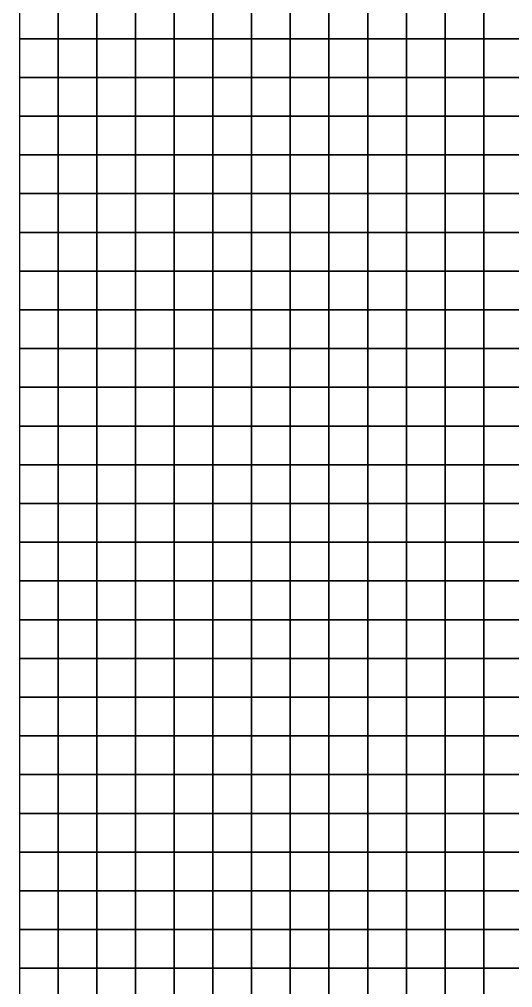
# Model space of a CAD drawing. Extents: x -32000 to 32000, y -32000 to 32000.
# Drawn here: x -32000 to -23843, y -15680 to 320 of the extents above; entities that cross this region are included whole.
import ezdxf

# ---------------------------------------------------------------- set-up
doc = ezdxf.new("R2010")
doc.units = 0

msp = doc.modelspace()

# ---------------------------------------------------------------- linework, layer by layer
at = {"color": 1}
for points in [[(-32000, 0, 3988.5078), (-31360, 0, 3860.3215), (-31360, 640, 4373.2383), (-32000, 640, 4660.1929)], [(-31360, 0, 3860.3215), (-30720, 0, 3656.6611), (-30720, 640, 3991.9448), (-31360, 640, 4373.2383)], [(-30720, 0, 3656.6611), (-30080, 0, 3662.1699), (-30080, 640, 3870.2434), (-30720, 640, 3991.9448)], [(-30080, 0, 3662.1699), (-29440, 0, 3561.5017), (-29440, 640, 3644.8276), (-30080, 640, 3870.2434)], [(-29440, 0, 3561.5017), (-28800, 0, 3408.6128), (-28800, 640, 3483.8933), (-29440, 640, 3644.8276)], [(-28800, 0, 3408.6128), (-28160, 0, 3344.519), (-28160, 640, 3305.593), (-28800, 640, 3483.8933)], [(-28160, 0, 3344.519), (-27520, 0, 3115.9512), (-27520, 640, 2967.0671), (-28160, 640, 3305.593)], [(-27520, 0, 3115.9512), (-26880, 0, 3010.741), (-26880, 640, 2861.1995), (-27520, 640, 2967.0671)], [(-26880, 0, 3010.741), (-26240, 0, 3008.8374), (-26240, 640, 2889.8494), (-26880, 640, 2861.1995)], [(-26240, 0, 3008.8374), (-25600, 0, 2837.9583), (-25600, 640, 2814.292), (-26240, 640, 2889.8494)], [(-25600, 0, 2837.9583), (-24960, 0, 2777.8643), (-24960, 640, 2774.6643), (-25600, 640, 2814.292)], [(-24960, 0, 2777.8643), (-24320, 0, 2776.5388), (-24320, 640, 2773.3389), (-24960, 640, 2774.6643)], [(-24320, 0, 2776.5388), (-23680, 0, 2775.2131), (-23680, 640, 2772.0132), (-24320, 640, 2773.3389)], [(-32000, -640.002, 3695.5083), (-31360, -640.002, 3654.7866), (-31360, 0, 3860.3215), (-32000, 0, 3988.5078)], [(-31360, -640.002, 3654.7866), (-30720, -640.002, 3653.4614), (-30720, 0, 3656.6611), (-31360, 0, 3860.3215)], [(-30720, -640.002, 3653.4614), (-30080, -640.002, 3677.2771), (-30080, 0, 3662.1699), (-30720, 0, 3656.6611)], [(-30080, -640.002, 3677.2771), (-29440, -640.002, 3686.3762), (-29440, 0, 3561.5017), (-30080, 0, 3662.1699)], [(-29440, -640.002, 3686.3762), (-28800, -640.002, 3525.8206), (-28800, 0, 3408.6128), (-29440, 0, 3561.5017)], [(-28800, -640.002, 3525.8206), (-28160, -640.002, 3528.407), (-28160, 0, 3344.519), (-28800, 0, 3408.6128)], [(-28160, -640.002, 3528.407), (-27520, -640.002, 3370.3533), (-27520, 0, 3115.9512), (-28160, 0, 3344.519)], [(-27520, -640.002, 3370.3533), (-26880, -640.002, 3143.2263), (-26880, 0, 3010.741), (-27520, 0, 3115.9512)], [(-26880, -640.002, 3143.2263), (-26240, -640.002, 3061.5928), (-26240, 0, 3008.8374), (-26880, 0, 3010.741)], [(-26240, -640.002, 3061.5928), (-25600, -640.002, 2858.5781), (-25600, 0, 2837.9583), (-26240, 0, 3008.8374)], [(-25600, -640.002, 2858.5781), (-24960, -640.002, 2781.0642), (-24960, 0, 2777.8643), (-25600, 0, 2837.9583)], [(-24960, -640.002, 2781.0642), (-24320, -640.002, 2779.7385), (-24320, 0, 2776.5388), (-24960, 0, 2777.8643)], [(-24320, -640.002, 2779.7385), (-23680, -640.002, 2778.4131), (-23680, 0, 2775.2131), (-24320, 0, 2776.5388)], [(-32000, -1280, 3772.0154), (-31360, -1280, 3677.3818), (-31360, -640.002, 3654.7866), (-32000, -640.002, 3695.5083)], [(-31360, -1280, 3677.3818), (-30720, -1280, 3650.2612), (-30720, -640.002, 3653.4614), (-31360, -640.002, 3654.7866)], [(-30720, -1280, 3650.2612), (-30080, -1280, 3689.8833), (-30080, -640.002, 3677.2771), (-30720, -640.002, 3653.4614)], [(-30080, -1280, 3689.8833), (-29440, -1280, 3629.7588), (-29440, -640.002, 3686.3762), (-30080, -640.002, 3677.2771)], [(-29440, -1280, 3629.7588), (-28800, -1280, 3541.209), (-28800, -640.002, 3525.8206), (-29440, -640.002, 3686.3762)], [(-28800, -1280, 3541.209), (-28160, -1280, 3548.356), (-28160, -640.002, 3528.407), (-28800, -640.002, 3525.8206)], [(-28160, -1280, 3548.356), (-27520, -1280, 3457.2144), (-27520, -640.002, 3370.3533), (-28160, -640.002, 3528.407)], [(-27520, -1280, 3457.2144), (-26880, -1280, 3214.866), (-26880, -640.002, 3143.2263), (-27520, -640.002, 3370.3533)], [(-26880, -1280, 3214.866), (-26240, -1280, 3112.9067), (-26240, -640.002, 3061.5928), (-26880, -640.002, 3143.2263)], [(-26240, -1280, 3112.9067), (-25600, -1280, 2929.2542), (-25600, -640.002, 2858.5781), (-26240, -640.002, 3061.5928)], [(-25600, -1280, 2929.2542), (-24960, -1280, 2784.2642), (-24960, -640.002, 2781.0642), (-25600, -640.002, 2858.5781)], [(-24960, -1280, 2784.2642), (-24320, -1280, 2782.9385), (-24320, -640.002, 2779.7385), (-24960, -640.002, 2781.0642)], [(-24320, -1280, 2782.9385), (-23680, -1280, 2781.6133), (-23680, -640.002, 2778.4131), (-24320, -640.002, 2779.7385)], [(-32000, -1920, 3758.9578), (-31360, -1920, 3734.9182), (-31360, -1280, 3677.3818), (-32000, -1280, 3772.0154)], [(-31360, -1920, 3734.9182), (-30720, -1920, 3657.2043), (-30720, -1280, 3650.2612), (-31360, -1280, 3677.3818)], [(-30720, -1920, 3657.2043), (-30080, -1920, 3590.2383), (-30080, -1280, 3689.8833), (-30720, -1280, 3650.2612)], [(-30080, -1920, 3590.2383), (-29440, -1920, 3545.2839), (-29440, -1280, 3629.7588), (-30080, -1280, 3689.8833)], [(-29440, -1920, 3545.2839), (-28800, -1920, 3542.0837), (-28800, -1280, 3541.209), (-29440, -1280, 3629.7588)], [(-28800, -1920, 3542.0837), (-28160, -1920, 3538.884), (-28160, -1280, 3548.356), (-28800, -1280, 3541.209)], [(-28160, -1920, 3538.884), (-27520, -1920, 3401.3416), (-27520, -1280, 3457.2144), (-28160, -1280, 3548.356)], [(-27520, -1920, 3401.3416), (-26880, -1920, 3232.8879), (-26880, -1280, 3214.866), (-27520, -1280, 3457.2144)], [(-26880, -1920, 3232.8879), (-26240, -1920, 3213.9209), (-26240, -1280, 3112.9067), (-26880, -1280, 3214.866)], [(-26240, -1920, 3213.9209), (-25600, -1920, 3082.731), (-25600, -1280, 2929.2542), (-26240, -1280, 3112.9067)], [(-25600, -1920, 3082.731), (-24960, -1920, 2825.6255), (-24960, -1280, 2784.2642), (-25600, -1280, 2929.2542)], [(-24960, -1920, 2825.6255), (-24320, -1920, 2786.1384), (-24320, -1280, 2782.9385), (-24960, -1280, 2784.2642)], [(-24320, -1920, 2786.1384), (-23680, -1920, 2784.8132), (-23680, -1280, 2781.6133), (-24320, -1280, 2782.9385)], [(-32000, -2560.002, 3312.0713), (-31360, -2560.002, 3511.9722), (-31360, -1920, 3734.9182), (-32000, -1920, 3758.9578)], [(-31360, -2560.002, 3511.9722), (-30720, -2560.002, 3691.9915), (-30720, -1920, 3657.2043), (-31360, -1920, 3734.9182)], [(-30720, -2560.002, 3691.9915), (-30080, -2560.002, 3727.1401), (-30080, -1920, 3590.2383), (-30720, -1920, 3657.2043)], [(-30080, -2560.002, 3727.1401), (-29440, -2560.002, 3680.4971), (-29440, -1920, 3545.2839), (-30080, -1920, 3590.2383)], [(-29440, -2560.002, 3680.4971), (-28800, -2560.002, 3700.5691), (-28800, -1920, 3542.0837), (-29440, -1920, 3545.2839)], [(-28800, -2560.002, 3700.5691), (-28160, -2560.002, 3654.0283), (-28160, -1920, 3538.884), (-28800, -1920, 3542.0837)], [(-28160, -2560.002, 3654.0283), (-27520, -2560.002, 3512.5583), (-27520, -1920, 3401.3416), (-28160, -1920, 3538.884)], [(-27520, -2560.002, 3512.5583), (-26880, -2560.002, 3413.8787), (-26880, -1920, 3232.8879), (-27520, -1920, 3401.3416)], [(-26880, -2560.002, 3413.8787), (-26240, -2560.002, 3387.0645), (-26240, -1920, 3213.9209), (-26880, -1920, 3232.8879)], [(-26240, -2560.002, 3387.0645), (-25600, -2560.002, 3316.8918), (-25600, -1920, 3082.731), (-26240, -1920, 3213.9209)], [(-25600, -2560.002, 3316.8918), (-24960, -2560.002, 3055.7346), (-24960, -1920, 2825.6255), (-25600, -1920, 3082.731)], [(-24960, -2560.002, 3055.7346), (-24320, -2560.002, 2877.4958), (-24320, -1920, 2786.1384), (-24960, -1920, 2825.6255)], [(-24320, -2560.002, 2877.4958), (-23680, -2560.002, 2798.6965), (-23680, -1920, 2784.8132), (-24320, -1920, 2786.1384)], [(-32000, -3200, 2724.4895), (-31360, -3200, 3288.1069), (-31360, -2560.002, 3511.9722), (-32000, -2560.002, 3312.0713)], [(-31360, -3200, 3288.1069), (-30720, -3200, 3855.9368), (-30720, -2560.002, 3691.9915), (-31360, -2560.002, 3511.9722)], [(-30720, -3200, 3855.9368), (-30080, -3200, 3942.0642), (-30080, -2560.002, 3727.1401), (-30720, -2560.002, 3691.9915)], [(-30080, -3200, 3942.0642), (-29440, -3200, 3956.4609), (-29440, -2560.002, 3680.4971), (-30080, -2560.002, 3727.1401)], [(-29440, -3200, 3956.4609), (-28800, -3200, 3921.9985), (-28800, -2560.002, 3700.5691), (-29440, -2560.002, 3680.4971)], [(-28800, -3200, 3921.9985), (-28160, -3200, 3735.5212), (-28160, -2560.002, 3654.0283), (-28800, -2560.002, 3700.5691)], [(-28160, -3200, 3735.5212), (-27520, -3200, 3604.8755), (-27520, -2560.002, 3512.5583), (-28160, -2560.002, 3654.0283)], [(-27520, -3200, 3604.8755), (-26880, -3200, 3616.6321), (-26880, -2560.002, 3413.8787), (-27520, -2560.002, 3512.5583)], [(-26880, -3200, 3616.6321), (-26240, -3200, 3624.4297), (-26240, -2560.002, 3387.0645), (-26880, -2560.002, 3413.8787)], [(-26240, -3200, 3624.4297), (-25600, -3200, 3658.1619), (-25600, -2560.002, 3316.8918), (-26240, -2560.002, 3387.0645)], [(-25600, -3200, 3658.1619), (-24960, -3200, 3551.5537), (-24960, -2560.002, 3055.7346), (-25600, -2560.002, 3316.8918)], [(-24960, -3200, 3551.5537), (-24320, -3200, 3266.9639), (-24320, -2560.002, 2877.4958), (-24960, -2560.002, 3055.7346)], [(-24320, -3200, 3266.9639), (-23680, -3200, 2997.9094), (-23680, -2560.002, 2798.6965), (-24320, -2560.002, 2877.4958)], [(-32000, -3840, 2855.8542), (-31360, -3840, 3404.7778), (-31360, -3200, 3288.1069), (-32000, -3200, 2724.4895)], [(-31360, -3840, 3404.7778), (-30720, -3840, 3928.469), (-30720, -3200, 3855.9368), (-31360, -3200, 3288.1069)], [(-30720, -3840, 3928.469), (-30080, -3840, 3869.8257), (-30080, -3200, 3942.0642), (-30720, -3200, 3855.9368)], [(-30080, -3840, 3869.8257), (-29440, -3840, 3907.228), (-29440, -3200, 3956.4609), (-30080, -3200, 3942.0642)], [(-29440, -3840, 3907.228), (-28800, -3840, 3912.6431), (-28800, -3200, 3921.9985), (-29440, -3200, 3956.4609)], [(-28800, -3840, 3912.6431), (-28160, -3840, 3700.0867), (-28160, -3200, 3735.5212), (-28800, -3200, 3921.9985)], [(-28160, -3840, 3700.0867), (-27520, -3840, 3608.0757), (-27520, -3200, 3604.8755), (-28160, -3200, 3735.5212)], [(-27520, -3840, 3608.0757), (-26880, -3840, 3667.0466), (-26880, -3200, 3616.6321), (-27520, -3200, 3604.8755)], [(-26880, -3840, 3667.0466), (-26240, -3840, 3792.3972), (-26240, -3200, 3624.4297), (-26880, -3200, 3616.6321)], [(-26240, -3840, 3792.3972), (-25600, -3840, 3808.606), (-25600, -3200, 3658.1619), (-26240, -3200, 3624.4297)], [(-25600, -3840, 3808.606), (-24960, -3840, 3682.7747), (-24960, -3200, 3551.5537), (-25600, -3200, 3658.1619)], [(-24960, -3840, 3682.7747), (-24320, -3840, 3433.5227), (-24320, -3200, 3266.9639), (-24960, -3200, 3551.5537)], [(-24320, -3840, 3433.5227), (-23680, -3840, 3133.0798), (-23680, -3200, 2997.9094), (-24320, -3200, 3266.9639)], [(-32000, -4480.002, 2759.9778), (-31360, -4480.002, 3216.0313), (-31360, -3840, 3404.7778), (-32000, -3840, 2855.8542)], [(-31360, -4480.002, 3216.0313), (-30720, -4480.002, 3709.5498), (-30720, -3840, 3928.469), (-31360, -3840, 3404.7778)], [(-30720, -4480.002, 3709.5498), (-30080, -4480.002, 3718.0901), (-30080, -3840, 3869.8257), (-30720, -3840, 3928.469)], [(-30080, -4480.002, 3718.0901), (-29440, -4480.002, 3804.3564), (-29440, -3840, 3907.228), (-30080, -3840, 3869.8257)], [(-29440, -4480.002, 3804.3564), (-28800, -4480.002, 3917.405), (-28800, -3840, 3912.6431), (-29440, -3840, 3907.228)], [(-28800, -4480.002, 3917.405), (-28160, -4480.002, 3721.5371), (-28160, -3840, 3700.0867), (-28800, -3840, 3912.6431)], [(-28160, -4480.002, 3721.5371), (-27520, -4480.002, 3611.2754), (-27520, -3840, 3608.0757), (-28160, -3840, 3700.0867)], [(-27520, -4480.002, 3611.2754), (-26880, -4480.002, 3634.1301), (-26880, -3840, 3667.0466), (-27520, -3840, 3608.0757)], [(-26880, -4480.002, 3634.1301), (-26240, -4480.002, 3771.7468), (-26240, -3840, 3792.3972), (-26880, -3840, 3667.0466)], [(-26240, -4480.002, 3771.7468), (-25600, -4480.002, 3755.9734), (-25600, -3840, 3808.606), (-26240, -3840, 3792.3972)], [(-25600, -4480.002, 3755.9734), (-24960, -4480.002, 3538.9717), (-24960, -3840, 3682.7747), (-25600, -3840, 3808.606)], [(-24960, -4480.002, 3538.9717), (-24320, -4480.002, 3327.0027), (-24320, -3840, 3433.5227), (-24960, -3840, 3682.7747)], [(-24320, -4480.002, 3327.0027), (-23680, -4480.002, 3121.3005), (-23680, -3840, 3133.0798), (-24320, -3840, 3433.5227)], [(-32000, -5120, 2015.8824), (-31360, -5120, 2676.1519), (-31360, -4480.002, 3216.0313), (-32000, -4480.002, 2759.9778)], [(-31360, -5120, 2676.1519), (-30720, -5120, 3414.2715), (-30720, -4480.002, 3709.5498), (-31360, -4480.002, 3216.0313)], [(-30720, -5120, 3414.2715), (-30080, -5120, 3658.9995), (-30080, -4480.002, 3718.0901), (-30720, -4480.002, 3709.5498)], [(-30080, -5120, 3658.9995), (-29440, -5120, 3806.918), (-29440, -4480.002, 3804.3564), (-30080, -4480.002, 3718.0901)], [(-29440, -5120, 3806.918), (-28800, -5120, 3869.0513), (-28800, -4480.002, 3917.405), (-29440, -4480.002, 3804.3564)], [(-28800, -5120, 3869.0513), (-28160, -5120, 3748.1826), (-28160, -4480.002, 3721.5371), (-28800, -4480.002, 3917.405)], [(-28160, -5120, 3748.1826), (-27520, -5120, 3655.6172), (-27520, -4480.002, 3611.2754), (-28160, -4480.002, 3721.5371)], [(-27520, -5120, 3655.6172), (-26880, -5120, 3657.2917), (-26880, -4480.002, 3634.1301), (-27520, -4480.002, 3611.2754)], [(-26880, -5120, 3657.2917), (-26240, -5120, 3736.3289), (-26240, -4480.002, 3771.7468), (-26880, -4480.002, 3634.1301)], [(-26240, -5120, 3736.3289), (-25600, -5120, 3813.4692), (-25600, -4480.002, 3755.9734), (-26240, -4480.002, 3771.7468)], [(-25600, -5120, 3813.4692), (-24960, -5120, 3742.2371), (-24960, -4480.002, 3538.9717), (-25600, -4480.002, 3755.9734)], [(-24960, -5120, 3742.2371), (-24320, -5120, 3555.0815), (-24320, -4480.002, 3327.0027), (-24960, -4480.002, 3538.9717)], [(-24320, -5120, 3555.0815), (-23680, -5120, 3305.8391), (-23680, -4480.002, 3121.3005), (-24320, -4480.002, 3327.0027)], [(-32000, -5760, 1484.2256), (-31360, -5760, 2202.8308), (-31360, -5120, 2676.1519), (-32000, -5120, 2015.8824)], [(-31360, -5760, 2202.8308), (-30720, -5760, 3106.2258), (-30720, -5120, 3414.2715), (-31360, -5120, 2676.1519)], [(-30720, -5760, 3106.2258), (-30080, -5760, 3597.6907), (-30080, -5120, 3658.9995), (-30720, -5120, 3414.2715)], [(-30080, -5760, 3597.6907), (-29440, -5760, 3832.6387), (-29440, -5120, 3806.918), (-30080, -5120, 3658.9995)], [(-29440, -5760, 3832.6387), (-28800, -5760, 3828.2261), (-28800, -5120, 3869.0513), (-29440, -5120, 3806.918)], [(-28800, -5760, 3828.2261), (-28160, -5760, 3795.769), (-28160, -5120, 3748.1826), (-28800, -5120, 3869.0513)], [(-28160, -5760, 3795.769), (-27520, -5760, 3838.7439), (-27520, -5120, 3655.6172), (-28160, -5120, 3748.1826)], [(-27520, -5760, 3838.7439), (-26880, -5760, 3833.0449), (-26880, -5120, 3657.2917), (-27520, -5120, 3655.6172)], [(-26880, -5760, 3833.0449), (-26240, -5760, 3846.2417), (-26240, -5120, 3736.3289), (-26880, -5120, 3657.2917)], [(-26240, -5760, 3846.2417), (-25600, -5760, 3910.6018), (-25600, -5120, 3813.4692), (-26240, -5120, 3736.3289)], [(-25600, -5760, 3910.6018), (-24960, -5760, 4059.4238), (-24960, -5120, 3742.2371), (-25600, -5120, 3813.4692)], [(-24960, -5760, 4059.4238), (-24320, -5760, 3949.1033), (-24320, -5120, 3555.0815), (-24960, -5120, 3742.2371)], [(-24320, -5760, 3949.1033), (-23680, -5760, 3618.7024), (-23680, -5120, 3305.8391), (-24320, -5120, 3555.0815)], [(-32000, -6400.002, 1843.7128), (-31360, -6400.002, 2114.9548), (-31360, -5760, 2202.8308), (-32000, -5760, 1484.2256)], [(-31360, -6400.002, 2114.9548), (-30720, -6400.002, 2650.4519), (-30720, -5760, 3106.2258), (-31360, -5760, 2202.8308)], [(-30720, -6400.002, 2650.4519), (-30080, -6400.002, 3194.1528), (-30080, -5760, 3597.6907), (-30720, -5760, 3106.2258)], [(-30080, -6400.002, 3194.1528), (-29440, -6400.002, 3614.7109), (-29440, -5760, 3832.6387), (-30080, -5760, 3597.6907)], [(-29440, -6400.002, 3614.7109), (-28800, -6400.002, 3791.8918), (-28800, -5760, 3828.2261), (-29440, -5760, 3832.6387)], [(-28800, -6400.002, 3791.8918), (-28160, -6400.002, 3880.4573), (-28160, -5760, 3795.769), (-28800, -5760, 3828.2261)], [(-28160, -6400.002, 3880.4573), (-27520, -6400.002, 3935.1284), (-27520, -5760, 3838.7439), (-28160, -5760, 3795.769)], [(-27520, -6400.002, 3935.1284), (-26880, -6400.002, 3933.4514), (-26880, -5760, 3833.0449), (-27520, -5760, 3838.7439)], [(-26880, -6400.002, 3933.4514), (-26240, -6400.002, 3961.1821), (-26240, -5760, 3846.2417), (-26880, -5760, 3833.0449)], [(-26240, -6400.002, 3961.1821), (-25600, -6400.002, 4058.0974), (-25600, -5760, 3910.6018), (-26240, -5760, 3846.2417)], [(-25600, -6400.002, 4058.0974), (-24960, -6400.002, 4215.9009), (-24960, -5760, 4059.4238), (-25600, -5760, 3910.6018)], [(-24960, -6400.002, 4215.9009), (-24320, -6400.002, 4020.6394), (-24320, -5760, 3949.1033), (-24960, -5760, 4059.4238)], [(-24320, -6400.002, 4020.6394), (-23680, -6400.002, 3653.1929), (-23680, -5760, 3618.7024), (-24320, -5760, 3949.1033)], [(-32000, -7040, 2078.4697), (-31360, -7040, 2054.2322), (-31360, -6400.002, 2114.9548), (-32000, -6400.002, 1843.7128)], [(-31360, -7040, 2054.2322), (-30720, -7040, 2135.1965), (-30720, -6400.002, 2650.4519), (-31360, -6400.002, 2114.9548)], [(-30720, -7040, 2135.1965), (-30080, -7040, 2661.7573), (-30080, -6400.002, 3194.1528), (-30720, -6400.002, 2650.4519)], [(-30080, -7040, 2661.7573), (-29440, -7040, 3316.3323), (-29440, -6400.002, 3614.7109), (-30080, -6400.002, 3194.1528)], [(-29440, -7040, 3316.3323), (-28800, -7040, 3652.6172), (-28800, -6400.002, 3791.8918), (-29440, -6400.002, 3614.7109)], [(-28800, -7040, 3652.6172), (-28160, -7040, 3862.0322), (-28160, -6400.002, 3880.4573), (-28800, -6400.002, 3791.8918)], [(-28160, -7040, 3862.0322), (-27520, -7040, 3992.3369), (-27520, -6400.002, 3935.1284), (-28160, -6400.002, 3880.4573)], [(-27520, -7040, 3992.3369), (-26880, -7040, 4051.6563), (-26880, -6400.002, 3933.4514), (-27520, -6400.002, 3935.1284)], [(-26880, -7040, 4051.6563), (-26240, -7040, 4066.845), (-26240, -6400.002, 3961.1821), (-26880, -6400.002, 3933.4514)], [(-26240, -7040, 4066.845), (-25600, -7040, 4281.9321), (-25600, -6400.002, 4058.0974), (-26240, -6400.002, 3961.1821)], [(-25600, -7040, 4281.9321), (-24960, -7040, 4530.397), (-24960, -6400.002, 4215.9009), (-25600, -6400.002, 4058.0974)], [(-24960, -7040, 4530.397), (-24320, -7040, 4211.7979), (-24320, -6400.002, 4020.6394), (-24960, -6400.002, 4215.9009)], [(-24320, -7040, 4211.7979), (-23680, -7040, 3673.7075), (-23680, -6400.002, 3653.1929), (-24320, -6400.002, 4020.6394)], [(-32000, -7680, 1695.0148), (-31360, -7680, 1779.6738), (-31360, -7040, 2054.2322), (-32000, -7040, 2078.4697)], [(-31360, -7680, 1779.6738), (-30720, -7680, 1874.9401), (-30720, -7040, 2135.1965), (-31360, -7040, 2054.2322)], [(-30720, -7680, 1874.9401), (-30080, -7680, 2271.134), (-30080, -7040, 2661.7573), (-30720, -7040, 2135.1965)], [(-30080, -7680, 2271.134), (-29440, -7680, 2878.7139), (-29440, -7040, 3316.3323), (-30080, -7040, 2661.7573)], [(-29440, -7680, 2878.7139), (-28800, -7680, 3308.2153), (-28800, -7040, 3652.6172), (-29440, -7040, 3316.3323)], [(-28800, -7680, 3308.2153), (-28160, -7680, 3576.3606), (-28160, -7040, 3862.0322), (-28800, -7040, 3652.6172)], [(-28160, -7680, 3576.3606), (-27520, -7680, 3927.6855), (-27520, -7040, 3992.3369), (-28160, -7040, 3862.0322)], [(-27520, -7680, 3927.6855), (-26880, -7680, 4286.354), (-26880, -7040, 4051.6563), (-27520, -7040, 3992.3369)], [(-26880, -7680, 4286.354), (-26240, -7680, 4374.7915), (-26240, -7040, 4066.845), (-26880, -7040, 4051.6563)], [(-26240, -7680, 4374.7915), (-25600, -7680, 4569.8511), (-25600, -7040, 4281.9321), (-26240, -7040, 4066.845)], [(-25600, -7680, 4569.8511), (-24960, -7680, 4787.0259), (-24960, -7040, 4530.397), (-25600, -7040, 4281.9321)], [(-24960, -7680, 4787.0259), (-24320, -7680, 4345.4844), (-24320, -7040, 4211.7979), (-24960, -7040, 4530.397)], [(-24320, -7680, 4345.4844), (-23680, -7680, 3613.8772), (-23680, -7040, 3673.7075), (-24320, -7040, 4211.7979)], [(-32000, -8320, 1650.4327), (-31360, -8320, 1789.4464), (-31360, -7680, 1779.6738), (-32000, -7680, 1695.0148)], [(-31360, -8320, 1789.4464), (-30720, -8320, 1937.6442), (-30720, -7680, 1874.9401), (-31360, -7680, 1779.6738)], [(-30720, -8320, 1937.6442), (-30080, -8320, 2197.0024), (-30080, -7680, 2271.134), (-30720, -7680, 1874.9401)], [(-30080, -8320, 2197.0024), (-29440, -8320, 2675.7563), (-29440, -7680, 2878.7139), (-30080, -7680, 2271.134)], [(-29440, -8320, 2675.7563), (-28800, -8320, 3167.6802), (-28800, -7680, 3308.2153), (-29440, -7680, 2878.7139)], [(-28800, -8320, 3167.6802), (-28160, -8320, 3622.1409), (-28160, -7680, 3576.3606), (-28800, -7680, 3308.2153)], [(-28160, -8320, 3622.1409), (-27520, -8320, 4135.3828), (-27520, -7680, 3927.6855), (-28160, -7680, 3576.3606)], [(-27520, -8320, 4135.3828), (-26880, -8320, 4565.188), (-26880, -7680, 4286.354), (-27520, -7680, 3927.6855)], [(-26880, -8320, 4565.188), (-26240, -8320, 4681.145), (-26240, -7680, 4374.7915), (-26880, -7680, 4286.354)], [(-26240, -8320, 4681.145), (-25600, -8320, 4709.4761), (-25600, -7680, 4569.8511), (-26240, -7680, 4374.7915)], [(-25600, -8320, 4709.4761), (-24960, -8320, 4670.2705), (-24960, -7680, 4787.0259), (-25600, -7680, 4569.8511)], [(-24960, -8320, 4670.2705), (-24320, -8320, 4305.8159), (-24320, -7680, 4345.4844), (-24960, -7680, 4787.0259)], [(-24320, -8320, 4305.8159), (-23680, -8320, 3684.6802), (-23680, -7680, 3613.8772), (-24320, -7680, 4345.4844)], [(-32000, -8960.002, 1938.6658), (-31360, -8960.002, 2005.4271), (-31360, -8320, 1789.4464), (-32000, -8320, 1650.4327)], [(-31360, -8960.002, 2005.4271), (-30720, -8960.002, 2142.2241), (-30720, -8320, 1937.6442), (-31360, -8320, 1789.4464)], [(-30720, -8960.002, 2142.2241), (-30080, -8960.002, 2465.7029), (-30080, -8320, 2197.0024), (-30720, -8320, 1937.6442)], [(-30080, -8960.002, 2465.7029), (-29440, -8960.002, 2764.6206), (-29440, -8320, 2675.7563), (-30080, -8320, 2197.0024)], [(-29440, -8960.002, 2764.6206), (-28800, -8960.002, 3229.5762), (-28800, -8320, 3167.6802), (-29440, -8320, 2675.7563)], [(-28800, -8960.002, 3229.5762), (-28160, -8960.002, 4066.8931), (-28160, -8320, 3622.1409), (-28800, -8320, 3167.6802)], [(-28160, -8960.002, 4066.8931), (-27520, -8960.002, 4519.748), (-27520, -8320, 4135.3828), (-28160, -8320, 3622.1409)], [(-27520, -8960.002, 4519.748), (-26880, -8960.002, 4762.9829), (-26880, -8320, 4565.188), (-27520, -8320, 4135.3828)], [(-26880, -8960.002, 4762.9829), (-26240, -8960.002, 5009.2793), (-26240, -8320, 4681.145), (-26880, -8320, 4565.188)], [(-26240, -8960.002, 5009.2793), (-25600, -8960.002, 4922.6543), (-25600, -8320, 4709.4761), (-26240, -8320, 4681.145)], [(-25600, -8960.002, 4922.6543), (-24960, -8960.002, 4725.6362), (-24960, -8320, 4670.2705), (-25600, -8320, 4709.4761)], [(-24960, -8960.002, 4725.6362), (-24320, -8960.002, 4517.7661), (-24320, -8320, 4305.8159), (-24960, -8320, 4670.2705)], [(-24320, -8960.002, 4517.7661), (-23680, -8960.002, 4068.2029), (-23680, -8320, 3684.6802), (-24320, -8320, 4305.8159)], [(-32000, -9600, 2072.1265), (-31360, -9600, 2134.6477), (-31360, -8960.002, 2005.4271), (-32000, -8960.002, 1938.6658)], [(-31360, -9600, 2134.6477), (-30720, -9600, 2336.2471), (-30720, -8960.002, 2142.2241), (-31360, -8960.002, 2005.4271)], [(-30720, -9600, 2336.2471), (-30080, -9600, 2603.9009), (-30080, -8960.002, 2465.7029), (-30720, -8960.002, 2142.2241)], [(-30080, -9600, 2603.9009), (-29440, -9600, 2943.4321), (-29440, -8960.002, 2764.6206), (-30080, -8960.002, 2465.7029)], [(-29440, -9600, 2943.4321), (-28800, -9600, 3603.2573), (-28800, -8960.002, 3229.5762), (-29440, -8960.002, 2764.6206)], [(-28800, -9600, 3603.2573), (-28160, -9600, 4473.8135), (-28160, -8960.002, 4066.8931), (-28800, -8960.002, 3229.5762)], [(-28160, -9600, 4473.8135), (-27520, -9600, 4880.7139), (-27520, -8960.002, 4519.748), (-28160, -8960.002, 4066.8931)], [(-27520, -9600, 4880.7139), (-26880, -9600, 5015.3057), (-26880, -8960.002, 4762.9829), (-27520, -8960.002, 4519.748)], [(-26880, -9600, 5015.3057), (-26240, -9600, 5368.314), (-26240, -8960.002, 5009.2793), (-26880, -8960.002, 4762.9829)], [(-26240, -9600, 5368.314), (-25600, -9600, 5332.8813), (-25600, -8960.002, 4922.6543), (-26240, -8960.002, 5009.2793)], [(-25600, -9600, 5332.8813), (-24960, -9600, 4983.8638), (-24960, -8960.002, 4725.6362), (-25600, -8960.002, 4922.6543)], [(-24960, -9600, 4983.8638), (-24320, -9600, 4505.2749), (-24320, -8960.002, 4517.7661), (-24960, -8960.002, 4725.6362)], [(-24320, -9600, 4505.2749), (-23680, -9600, 3990.1821), (-23680, -8960.002, 4068.2029), (-24320, -8960.002, 4517.7661)], [(-32000, -10240, 2162.8184), (-31360, -10240, 2237.7036), (-31360, -9600, 2134.6477), (-32000, -9600, 2072.1265)], [(-31360, -10240, 2237.7036), (-30720, -10240, 2276.6472), (-30720, -9600, 2336.2471), (-31360, -9600, 2134.6477)], [(-30720, -10240, 2276.6472), (-30080, -10240, 2508.738), (-30080, -9600, 2603.9009), (-30720, -9600, 2336.2471)], [(-30080, -10240, 2508.738), (-29440, -10240, 3242.6147), (-29440, -9600, 2943.4321), (-30080, -9600, 2603.9009)], [(-29440, -10240, 3242.6147), (-28800, -10240, 4113.3843), (-28800, -9600, 3603.2573), (-29440, -9600, 2943.4321)], [(-28800, -10240, 4113.3843), (-28160, -10240, 4769.7314), (-28160, -9600, 4473.8135), (-28800, -9600, 3603.2573)], [(-28160, -10240, 4769.7314), (-27520, -10240, 5366.4077), (-27520, -9600, 4880.7139), (-28160, -9600, 4473.8135)], [(-27520, -10240, 5366.4077), (-26880, -10240, 5648.311), (-26880, -9600, 5015.3057), (-27520, -9600, 4880.7139)], [(-26880, -10240, 5648.311), (-26240, -10240, 5673.4277), (-26240, -9600, 5368.314), (-26880, -9600, 5015.3057)], [(-26240, -10240, 5673.4277), (-25600, -10240, 5412.1831), (-25600, -9600, 5332.8813), (-26240, -9600, 5368.314)], [(-25600, -10240, 5412.1831), (-24960, -10240, 4882.7295), (-24960, -9600, 4983.8638), (-25600, -9600, 5332.8813)], [(-24960, -10240, 4882.7295), (-24320, -10240, 4284.0908), (-24320, -9600, 4505.2749), (-24960, -9600, 4983.8638)], [(-24320, -10240, 4284.0908), (-23680, -10240, 3831.1821), (-23680, -9600, 3990.1821), (-24320, -9600, 4505.2749)], [(-32000, -10880.002, 2433.0408), (-31360, -10880.002, 2511.833), (-31360, -10240, 2237.7036), (-32000, -10240, 2162.8184)], [(-31360, -10880.002, 2511.833), (-30720, -10880.002, 2561.656), (-30720, -10240, 2276.6472), (-31360, -10240, 2237.7036)], [(-30720, -10880.002, 2561.656), (-30080, -10880.002, 2720.7607), (-30080, -10240, 2508.738), (-30720, -10240, 2276.6472)], [(-30080, -10880.002, 2720.7607), (-29440, -10880.002, 3405.417), (-29440, -10240, 3242.6147), (-30080, -10240, 2508.738)], [(-29440, -10880.002, 3405.417), (-28800, -10880.002, 4165.4507), (-28800, -10240, 4113.3843), (-29440, -10240, 3242.6147)], [(-28800, -10880.002, 4165.4507), (-28160, -10880.002, 4780.8174), (-28160, -10240, 4769.7314), (-28800, -10240, 4113.3843)], [(-28160, -10880.002, 4780.8174), (-27520, -10880.002, 5619.7075), (-27520, -10240, 5366.4077), (-28160, -10240, 4769.7314)], [(-27520, -10880.002, 5619.7075), (-26880, -10880.002, 6047.4531), (-26880, -10240, 5648.311), (-27520, -10240, 5366.4077)], [(-26880, -10880.002, 6047.4531), (-26240, -10880.002, 5934.0542), (-26240, -10240, 5673.4277), (-26880, -10240, 5648.311)], [(-26240, -10880.002, 5934.0542), (-25600, -10880.002, 5495.9492), (-25600, -10240, 5412.1831), (-26240, -10240, 5673.4277)], [(-25600, -10880.002, 5495.9492), (-24960, -10880.002, 4886.9585), (-24960, -10240, 4882.7295), (-25600, -10240, 5412.1831)], [(-24960, -10880.002, 4886.9585), (-24320, -10880.002, 4269.8071), (-24320, -10240, 4284.0908), (-24960, -10240, 4882.7295)], [(-24320, -10880.002, 4269.8071), (-23680, -10880.002, 3823.8381), (-23680, -10240, 3831.1821), (-24320, -10240, 4284.0908)], [(-32000, -11520, 2609.1819), (-31360, -11520, 2740.2305), (-31360, -10880.002, 2511.833), (-32000, -10880.002, 2433.0408)], [(-31360, -11520, 2740.2305), (-30720, -11520, 2833.5059), (-30720, -10880.002, 2561.656), (-31360, -10880.002, 2511.833)], [(-30720, -11520, 2833.5059), (-30080, -11520, 3177.9414), (-30080, -10880.002, 2720.7607), (-30720, -10880.002, 2561.656)], [(-30080, -11520, 3177.9414), (-29440, -11520, 3672.5615), (-29440, -10880.002, 3405.417), (-30080, -10880.002, 2720.7607)], [(-29440, -11520, 3672.5615), (-28800, -11520, 4300.7925), (-28800, -10880.002, 4165.4507), (-29440, -10880.002, 3405.417)], [(-28800, -11520, 4300.7925), (-28160, -11520, 5046.8037), (-28160, -10880.002, 4780.8174), (-28800, -10880.002, 4165.4507)], [(-28160, -11520, 5046.8037), (-27520, -11520, 5564.0981), (-27520, -10880.002, 5619.7075), (-28160, -10880.002, 4780.8174)], [(-27520, -11520, 5564.0981), (-26880, -11520, 5840.9634), (-26880, -10880.002, 6047.4531), (-27520, -10880.002, 5619.7075)], [(-26880, -11520, 5840.9634), (-26240, -11520, 5941.6157), (-26240, -10880.002, 5934.0542), (-26880, -10880.002, 6047.4531)], [(-26240, -11520, 5941.6157), (-25600, -11520, 5579.2295), (-25600, -10880.002, 5495.9492), (-26240, -10880.002, 5934.0542)], [(-25600, -11520, 5579.2295), (-24960, -11520, 5103.0054), (-24960, -10880.002, 4886.9585), (-25600, -10880.002, 5495.9492)], [(-24960, -11520, 5103.0054), (-24320, -11520, 4642.3564), (-24320, -10880.002, 4269.8071), (-24960, -10880.002, 4886.9585)], [(-24320, -11520, 4642.3564), (-23680, -11520, 4153.0806), (-23680, -10880.002, 3823.8381), (-24320, -10880.002, 4269.8071)], [(-32000, -12160, 2808.0208), (-31360, -12160, 3055.7971), (-31360, -11520, 2740.2305), (-32000, -11520, 2609.1819)], [(-31360, -12160, 3055.7971), (-30720, -12160, 3003.9341), (-30720, -11520, 2833.5059), (-31360, -11520, 2740.2305)], [(-30720, -12160, 3003.9341), (-30080, -12160, 3390.821), (-30080, -11520, 3177.9414), (-30720, -11520, 2833.5059)], [(-30080, -12160, 3390.821), (-29440, -12160, 4087.3997), (-29440, -11520, 3672.5615), (-30080, -11520, 3177.9414)], [(-29440, -12160, 4087.3997), (-28800, -12160, 4693.4365), (-28800, -11520, 4300.7925), (-29440, -11520, 3672.5615)], [(-28800, -12160, 4693.4365), (-28160, -12160, 5165.9707), (-28160, -11520, 5046.8037), (-28800, -11520, 4300.7925)], [(-28160, -12160, 5165.9707), (-27520, -12160, 5272.4927), (-27520, -11520, 5564.0981), (-28160, -11520, 5046.8037)], [(-27520, -12160, 5272.4927), (-26880, -12160, 5427.8394), (-26880, -11520, 5840.9634), (-27520, -11520, 5564.0981)], [(-26880, -12160, 5427.8394), (-26240, -12160, 5590.1001), (-26240, -11520, 5941.6157), (-26880, -11520, 5840.9634)], [(-26240, -12160, 5590.1001), (-25600, -12160, 5180.8906), (-25600, -11520, 5579.2295), (-26240, -11520, 5941.6157)], [(-25600, -12160, 5180.8906), (-24960, -12160, 4777.6353), (-24960, -11520, 5103.0054), (-25600, -11520, 5579.2295)], [(-24960, -12160, 4777.6353), (-24320, -12160, 4523.7979), (-24320, -11520, 4642.3564), (-24960, -11520, 5103.0054)], [(-24320, -12160, 4523.7979), (-23680, -12160, 4233.3154), (-23680, -11520, 4153.0806), (-24320, -11520, 4642.3564)], [(-32000, -12800.002, 3404.0601), (-31360, -12800.002, 3565.688), (-31360, -12160, 3055.7971), (-32000, -12160, 2808.0208)], [(-31360, -12800.002, 3565.688), (-30720, -12800.002, 3570.3701), (-30720, -12160, 3003.9341), (-31360, -12160, 3055.7971)], [(-30720, -12800.002, 3570.3701), (-30080, -12800.002, 3888.1958), (-30080, -12160, 3390.821), (-30720, -12160, 3003.9341)], [(-30080, -12800.002, 3888.1958), (-29440, -12800.002, 4494.1914), (-29440, -12160, 4087.3997), (-30080, -12160, 3390.821)], [(-29440, -12800.002, 4494.1914), (-28800, -12800.002, 4842.002), (-28800, -12160, 4693.4365), (-29440, -12160, 4087.3997)], [(-28800, -12800.002, 4842.002), (-28160, -12800.002, 4849.2642), (-28160, -12160, 5165.9707), (-28800, -12160, 4693.4365)], [(-28160, -12800.002, 4849.2642), (-27520, -12800.002, 4866.2085), (-27520, -12160, 5272.4927), (-28160, -12160, 5165.9707)], [(-27520, -12800.002, 4866.2085), (-26880, -12800.002, 4890.5283), (-26880, -12160, 5427.8394), (-27520, -12160, 5272.4927)], [(-26880, -12800.002, 4890.5283), (-26240, -12800.002, 4889.5332), (-26240, -12160, 5590.1001), (-26880, -12160, 5427.8394)], [(-26240, -12800.002, 4889.5332), (-25600, -12800.002, 4722.6987), (-25600, -12160, 5180.8906), (-26240, -12160, 5590.1001)], [(-25600, -12800.002, 4722.6987), (-24960, -12800.002, 4482.2583), (-24960, -12160, 4777.6353), (-25600, -12160, 5180.8906)], [(-24960, -12800.002, 4482.2583), (-24320, -12800.002, 4207.8516), (-24320, -12160, 4523.7979), (-24960, -12160, 4777.6353)], [(-24320, -12800.002, 4207.8516), (-23680, -12800.002, 3962.5894), (-23680, -12160, 4233.3154), (-24320, -12160, 4523.7979)], [(-32000, -13440, 3717.2683), (-31360, -13440, 3948.679), (-31360, -12800.002, 3565.688), (-32000, -12800.002, 3404.0601)], [(-31360, -13440, 3948.679), (-30720, -13440, 4271.0229), (-30720, -12800.002, 3570.3701), (-31360, -12800.002, 3565.688)], [(-30720, -13440, 4271.0229), (-30080, -13440, 4603.6328), (-30080, -12800.002, 3888.1958), (-30720, -12800.002, 3570.3701)], [(-30080, -13440, 4603.6328), (-29440, -13440, 4866.0181), (-29440, -12800.002, 4494.1914), (-30080, -12800.002, 3888.1958)], [(-29440, -13440, 4866.0181), (-28800, -13440, 4783), (-28800, -12800.002, 4842.002), (-29440, -12800.002, 4494.1914)], [(-28800, -13440, 4783), (-28160, -13440, 4566.981), (-28160, -12800.002, 4849.2642), (-28800, -12800.002, 4842.002)], [(-28160, -13440, 4566.981), (-27520, -13440, 4569.5581), (-27520, -12800.002, 4866.2085), (-28160, -12800.002, 4849.2642)], [(-27520, -13440, 4569.5581), (-26880, -13440, 4484.1157), (-26880, -12800.002, 4890.5283), (-27520, -12800.002, 4866.2085)], [(-26880, -13440, 4484.1157), (-26240, -13440, 4402.8203), (-26240, -12800.002, 4889.5332), (-26880, -12800.002, 4890.5283)], [(-26240, -13440, 4402.8203), (-25600, -13440, 4473.6182), (-25600, -12800.002, 4722.6987), (-26240, -12800.002, 4889.5332)], [(-25600, -13440, 4473.6182), (-24960, -13440, 4545.5957), (-24960, -12800.002, 4482.2583), (-25600, -12800.002, 4722.6987)], [(-24960, -13440, 4545.5957), (-24320, -13440, 4352.251), (-24320, -12800.002, 4207.8516), (-24960, -12800.002, 4482.2583)], [(-24320, -13440, 4352.251), (-23680, -13440, 3991.167), (-23680, -12800.002, 3962.5894), (-24320, -12800.002, 4207.8516)], [(-32000, -14080, 3858.7563), (-31360, -14080, 4060.7131), (-31360, -13440, 3948.679), (-32000, -13440, 3717.2683)], [(-31360, -14080, 4060.7131), (-30720, -14080, 4400.188), (-30720, -13440, 4271.0229), (-31360, -13440, 3948.679)], [(-30720, -14080, 4400.188), (-30080, -14080, 4556.6528), (-30080, -13440, 4603.6328), (-30720, -13440, 4271.0229)], [(-30080, -14080, 4556.6528), (-29440, -14080, 4468.4297), (-29440, -13440, 4866.0181), (-30080, -13440, 4603.6328)], [(-29440, -14080, 4468.4297), (-28800, -14080, 4424.6606), (-28800, -13440, 4783), (-29440, -13440, 4866.0181)], [(-28800, -14080, 4424.6606), (-28160, -14080, 4401.6836), (-28160, -13440, 4566.981), (-28800, -13440, 4783)], [(-28160, -14080, 4401.6836), (-27520, -14080, 4363.6572), (-27520, -13440, 4569.5581), (-28160, -13440, 4566.981)], [(-27520, -14080, 4363.6572), (-26880, -14080, 4319.3657), (-26880, -13440, 4484.1157), (-27520, -13440, 4569.5581)], [(-26880, -14080, 4319.3657), (-26240, -14080, 4286.5225), (-26240, -13440, 4402.8203), (-26880, -13440, 4484.1157)], [(-26240, -14080, 4286.5225), (-25600, -14080, 4342.9292), (-25600, -13440, 4473.6182), (-26240, -13440, 4402.8203)], [(-25600, -14080, 4342.9292), (-24960, -14080, 4401.417), (-24960, -13440, 4545.5957), (-25600, -13440, 4473.6182)], [(-24960, -14080, 4401.417), (-24320, -14080, 4358.8838), (-24320, -13440, 4352.251), (-24960, -13440, 4545.5957)], [(-24320, -14080, 4358.8838), (-23680, -14080, 4172.9448), (-23680, -13440, 3991.167), (-24320, -13440, 4352.251)], [(-32000, -14720.002, 3942.5212), (-31360, -14720.002, 3892.167), (-31360, -14080, 4060.7131), (-32000, -14080, 3858.7563)], [(-31360, -14720.002, 3892.167), (-30720, -14720.002, 3828.7544), (-30720, -14080, 4400.188), (-31360, -14080, 4060.7131)], [(-30720, -14720.002, 3828.7544), (-30080, -14720.002, 3725.4688), (-30080, -14080, 4556.6528), (-30720, -14080, 4400.188)], [(-30080, -14720.002, 3725.4688), (-29440, -14720.002, 3520.9573), (-29440, -14080, 4468.4297), (-30080, -14080, 4556.6528)], [(-29440, -14720.002, 3520.9573), (-28800, -14720.002, 3721.0383), (-28800, -14080, 4424.6606), (-29440, -14080, 4468.4297)], [(-28800, -14720.002, 3721.0383), (-28160, -14720.002, 3982.873), (-28160, -14080, 4401.6836), (-28800, -14080, 4424.6606)], [(-28160, -14720.002, 3982.873), (-27520, -14720.002, 4036.8823), (-27520, -14080, 4363.6572), (-28160, -14080, 4401.6836)], [(-27520, -14720.002, 4036.8823), (-26880, -14720.002, 4188.5278), (-26880, -14080, 4319.3657), (-27520, -14080, 4363.6572)], [(-26880, -14720.002, 4188.5278), (-26240, -14720.002, 4228.8442), (-26240, -14080, 4286.5225), (-26880, -14080, 4319.3657)], [(-26240, -14720.002, 4228.8442), (-25600, -14720.002, 4249.6377), (-25600, -14080, 4342.9292), (-26240, -14080, 4286.5225)], [(-25600, -14720.002, 4249.6377), (-24960, -14720.002, 4262.1421), (-24960, -14080, 4401.417), (-25600, -14080, 4342.9292)], [(-24960, -14720.002, 4262.1421), (-24320, -14720.002, 4317.3242), (-24320, -14080, 4358.8838), (-24960, -14080, 4401.417)], [(-24320, -14720.002, 4317.3242), (-23680, -14720.002, 4270.5371), (-23680, -14080, 4172.9448), (-24320, -14080, 4358.8838)], [(-32000, -15360, 3320.6775), (-31360, -15360, 3303.8101), (-31360, -14720.002, 3892.167), (-32000, -14720.002, 3942.5212)], [(-31360, -15360, 3303.8101), (-30720, -15360, 3197.3323), (-30720, -14720.002, 3828.7544), (-31360, -14720.002, 3892.167)], [(-30720, -15360, 3197.3323), (-30080, -15360, 3045.073), (-30080, -14720.002, 3725.4688), (-30720, -14720.002, 3828.7544)], [(-30080, -15360, 3045.073), (-29440, -15360, 3053.2815), (-29440, -14720.002, 3520.9573), (-30080, -14720.002, 3725.4688)], [(-29440, -15360, 3053.2815), (-28800, -15360, 3260.9485), (-28800, -14720.002, 3721.0383), (-29440, -14720.002, 3520.9573)], [(-28800, -15360, 3260.9485), (-28160, -15360, 3488.8408), (-28160, -14720.002, 3982.873), (-28800, -14720.002, 3721.0383)], [(-28160, -15360, 3488.8408), (-27520, -15360, 3724.9661), (-27520, -14720.002, 4036.8823), (-28160, -14720.002, 3982.873)], [(-27520, -15360, 3724.9661), (-26880, -15360, 3930.1296), (-26880, -14720.002, 4188.5278), (-27520, -14720.002, 4036.8823)], [(-26880, -15360, 3930.1296), (-26240, -15360, 3999.802), (-26240, -14720.002, 4228.8442), (-26880, -14720.002, 4188.5278)], [(-26240, -15360, 3999.802), (-25600, -15360, 4103.1025), (-25600, -14720.002, 4249.6377), (-26240, -14720.002, 4228.8442)], [(-25600, -15360, 4103.1025), (-24960, -15360, 4181.2002), (-24960, -14720.002, 4262.1421), (-25600, -14720.002, 4249.6377)], [(-24960, -15360, 4181.2002), (-24320, -15360, 4081.2012), (-24320, -14720.002, 4317.3242), (-24960, -14720.002, 4262.1421)], [(-24320, -15360, 4081.2012), (-23680, -15360, 4045.6748), (-23680, -14720.002, 4270.5371), (-24320, -14720.002, 4317.3242)], [(-32000, -16000, 2635.1624), (-31360, -16000, 2766.6499), (-31360, -15360, 3303.8101), (-32000, -15360, 3320.6775)], [(-31360, -16000, 2766.6499), (-30720, -16000, 2828.7222), (-30720, -15360, 3197.3323), (-31360, -15360, 3303.8101)], [(-30720, -16000, 2828.7222), (-30080, -16000, 2791.2202), (-30080, -15360, 3045.073), (-30720, -15360, 3197.3323)], [(-30080, -16000, 2791.2202), (-29440, -16000, 3017.7126), (-29440, -15360, 3053.2815), (-30080, -15360, 3045.073)], [(-29440, -16000, 3017.7126), (-28800, -16000, 3171.7637), (-28800, -15360, 3260.9485), (-29440, -15360, 3053.2815)], [(-28800, -16000, 3171.7637), (-28160, -16000, 3286.0833), (-28160, -15360, 3488.8408), (-28800, -15360, 3260.9485)], [(-28160, -16000, 3286.0833), (-27520, -16000, 3586.0623), (-27520, -15360, 3724.9661), (-28160, -15360, 3488.8408)], [(-27520, -16000, 3586.0623), (-26880, -16000, 3693.4944), (-26880, -15360, 3930.1296), (-27520, -15360, 3724.9661)], [(-26880, -16000, 3693.4944), (-26240, -16000, 3745.7793), (-26240, -15360, 3999.802), (-26880, -15360, 3930.1296)], [(-26240, -16000, 3745.7793), (-25600, -16000, 3843.0664), (-25600, -15360, 4103.1025), (-26240, -15360, 3999.802)], [(-25600, -16000, 3843.0664), (-24960, -16000, 3843.2073), (-24960, -15360, 4181.2002), (-25600, -15360, 4103.1025)], [(-24960, -16000, 3843.2073), (-24320, -16000, 3717.4595), (-24320, -15360, 4081.2012), (-24960, -15360, 4181.2002)], [(-24320, -16000, 3717.4595), (-23680, -16000, 3748.7996), (-23680, -15360, 4045.6748), (-24320, -15360, 4081.2012)]]:
    msp.add_3dface(points, dxfattribs=at)

doc.saveas('drawing.dxf')
